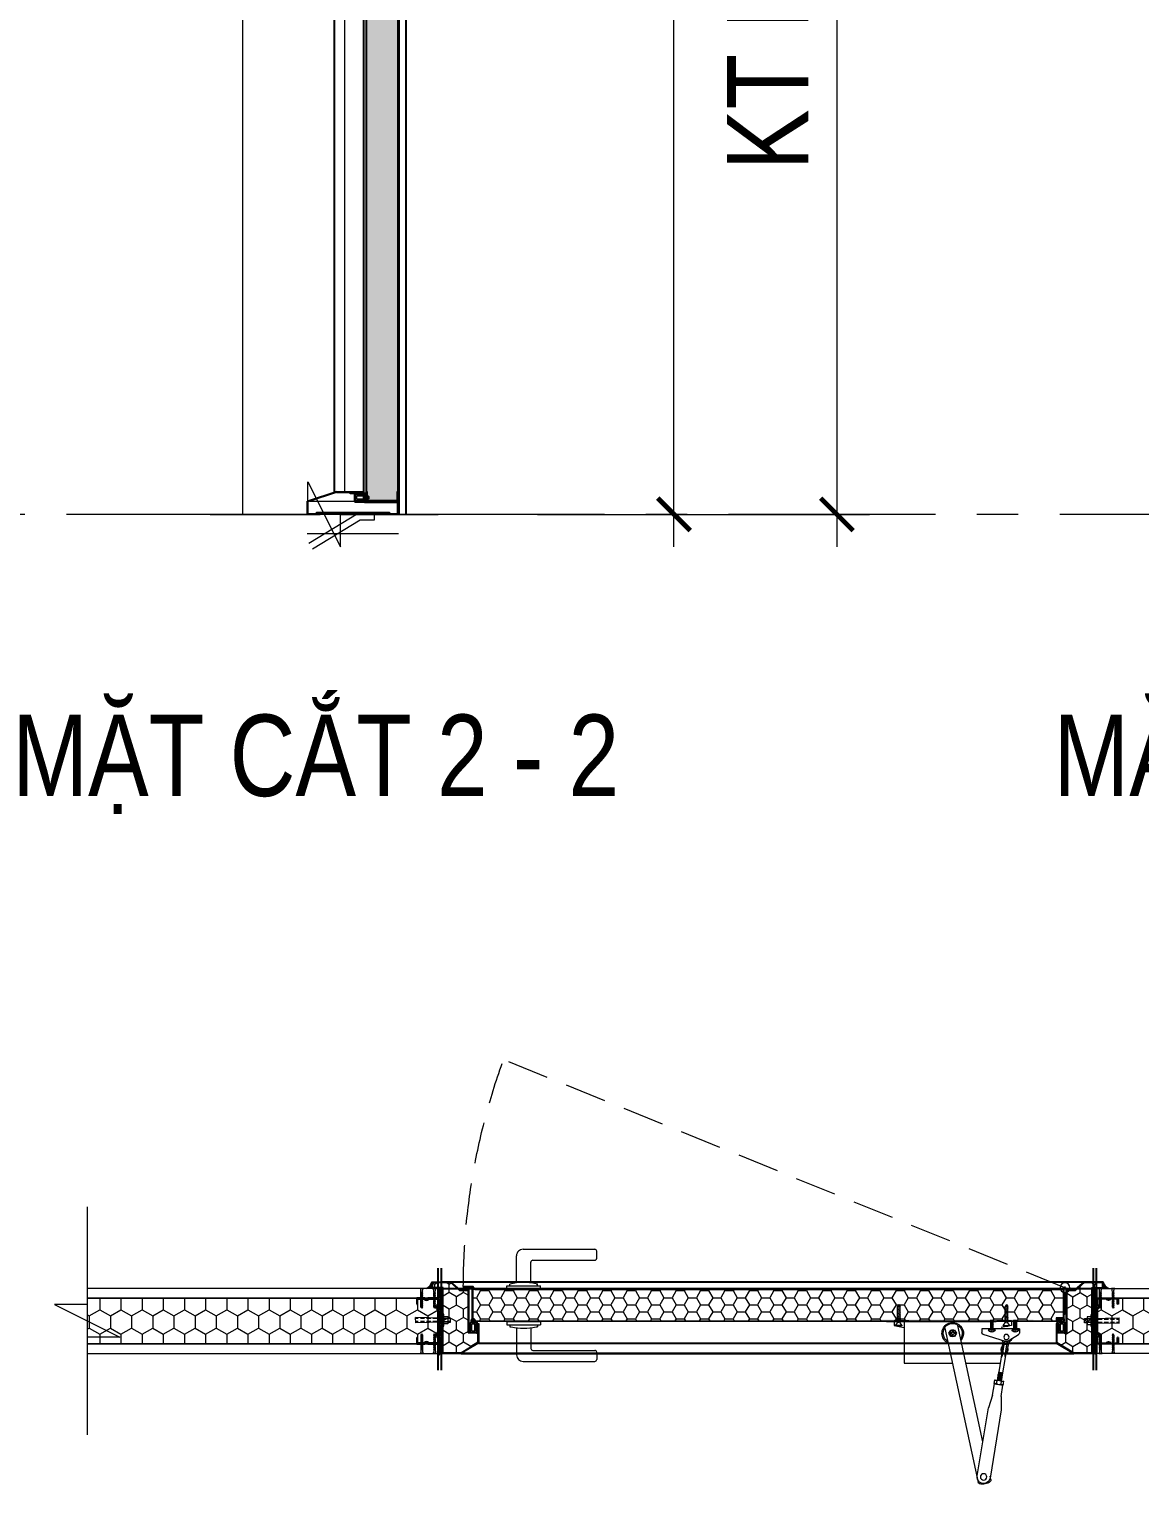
# Model space of a CAD drawing. Header units: millimetres. Extents: x -547695 to 905972, y -1055718 to 167349.
# Drawn here: x -533710 to -532006, y -1038387 to -1036153 of the extents above; entities that cross this region are included whole.
import ezdxf

# ---------------------------------------------------------------- set-up
doc = ezdxf.new("R2010")
doc.units = ezdxf.units.MM
doc.linetypes.add('CENTER', pattern=[50.8, 31.75, -6.35, 6.35, -6.35])
doc.linetypes.add('HIDDEN', pattern=[9.525, 6.35, -3.175])
doc.layers.get('DEFPOINTS').update_dxf_attribs({"color": 1, "lineweight": 25})
for name, color, linetype, lineweight in [('A-DIMS', 8, 'Continuous', 9), ('A-DOOR', 142, 'Continuous', 9), ('A-FINE', 255, 'Continuous', 25), ('A-FNSH', 253, 'Continuous', 9), ('A-GRID', 250, 'CENTER', 15), ('A-HIDD', 45, 'HIDDEN', 9), ('A-LITE', 9, 'Continuous', 9), ('A-PATT', 252, 'Continuous', 9), ('A-WALL', 12, 'Continuous', 13), ('A-WALL-INT', 31, 'Continuous', 9)]:
    doc.layers.add(name, color=color, linetype=linetype, lineweight=lineweight)
doc.layers.add('View-CellPin-Chi Tiet Cua$0$VNCC-Ar-Steel', color=3, linetype='Continuous')
doc.styles.add('VTK_Arial', font='arial.ttf', dxfattribs={"width": 0.8})
doc.dimstyles.new('A-2.5-DIM50', dxfattribs={"dimscale": 50, "dimtxt": 2.5, "dimasz": 1, "dimexe": 1, "dimexo": 0, "dimgap": 0.5, "dimtad": 1, "dimdec": 0, "dimzin": 12, "dimdsep": 46, "dimtxsty": 'VTK_Arial', "dimblk": 'ARCHTICK', "dimcen": 0, "dimdle": 1, "dimclrd": 256, "dimclre": 256, "dimclrt": 7, "dimadec": 1, "dimazin": 3, "dimtfac": 1, "dimtdec": 0, "dimtmove": 0, "dimatfit": 2, "dimfxl": 20, "dimtolj": 1, "dimtzin": 0, "dimlwd": -1, "dimlwe": -1, "dimarcsym": 0})
pattern_1 = [(0, (-371205.2795, -12523.16103), (0.47625, 0.2749630645), [0.3175, -0.635]), (120, (-371205.2795, -12523.16103), (-0.47624999896, 0.2749630663), [0.3175, -0.635]), (60, (-371205.2795, -12523.16103), (1.04e-09, 0.5499261308), [-0.635, 0.3175])]
pattern_2 = [(0, (-371105.2795, -12523.16103), (0.47625, 0.2749630645), [0.3175, -0.635]), (120, (-371105.2795, -12523.16103), (-0.47624999896, 0.2749630663), [0.3175, -0.635]), (60, (-371105.2795, -12523.16103), (1.04e-09, 0.5499261308), [-0.635, 0.3175])]

# ---------------------------------------------------------------- blocks, each defined once
blk = doc.blocks.new('DemHiSungLeft')
at = {"layer": 'A-PATT', "ltscale": 0.1}
for p, q in [((1.2, 4.5), (3.6, 7)), ((3.6, 7), (5.7, 7)), ((5.7, 7), (4.6, 4.5)), ((6, 4.5), (8.4, 7)), ((8.4, 7), (10.5, 7)), ((10.5, 7), (9.4, 4.5)), ((10.4, 4.5), (12.8, 7)), ((12.8, 7), (14.9, 7)), ((14.9, 7), (13.7, 4.5)), ((1.2, -4.5), (3.6, -7)), ((3.6, -7), (5.7, -7)), ((5.7, -7), (4.6, -4.5)), ((6, -4.5), (8.4, -7)), ((8.4, -7), (10.5, -7)), ((10.5, -7), (9.4, -4.5)), ((10.4, -4.5), (12.8, -7)), ((12.8, -7), (14.9, -7)), ((14.9, -7), (13.7, -4.5))]:
    blk.add_line(p, q, dxfattribs=at)
blk.add_lwpolyline([(14, 4.5), (14, -4.5), (0, -4.5), (0, 4.5), (14, 4.5)], dxfattribs=at)
blk.add_lwpolyline([(12, 2.5), (12, -2.5), (2, -2.5), (2, 2.5)], close=True, dxfattribs=at)
at = {"layer": 'A-PATT', "ltscale": 0.1, "extrusion": (0, 0, -1)}
blk.add_ellipse((16.7, 0), major_axis=(-3.33, 0), ratio=0.903576, start_param=0.646912, end_param=5.636273, dxfattribs=at)
at = {"layer": 'A-PATT', "ltscale": 0.1}
for points, knots in [([(16.7, 3.7), (17, 3.7), (17.3, 3.6), (18.3, 3.4), (18.8, 3.2), (19.7, 2.4), (20.1, 2), (20.6, 1), (20.7, 0.4), (20.6, -0.7), (20.5, -1.3), (19.9, -2.3), (19.4, -2.7), (18.5, -3.3), (17.9, -3.6), (16.7, -3.7), (16.1, -3.7), (15, -3.4), (14.4, -3.1), (14, -2.8)], [-1.570796, -1.570796, -1.570796, -1.570796, -1.309569, -1.309569, -0.856833, -0.856833, -0.404096, -0.404096, 0.04864, 0.04864, 0.501377, 0.501377, 0.954113, 0.954113, 1.40685, 1.40685, 1.859587, 1.859587, 2.304793, 2.304793, 2.304793, 2.304793]), ([(14, 2.8), (14.1, 2.9), (14.3, 3), (15, 3.4), (15.5, 3.6), (16.3, 3.7), (16.5, 3.7), (16.7, 3.7)], [3.9783448, 3.9783448, 3.9783448, 3.9783448, 4.1232694, 4.1232694, 4.5760059, 4.5760059, 4.712389, 4.712389, 4.712389, 4.712389])]:
    blk.add_open_spline(points, degree=3, knots=knots, dxfattribs=at)
blk = doc.blocks.new('DT MC')
at = {"layer": 'A-PATT'}
h = blk.add_hatch(dxfattribs=at)
h.set_pattern_fill('HONEY', color=256, scale=100, style=0)
h.set_pattern_definition([(0, (37666.94, -5592.625), (18.75, 10.8253175), [12.5, -25]), (120, (37666.94, -5592.625), (-18.75, 10.8253175), [12.5, -25]), (60, (37666.94, -5592.625), (4e-15, 21.650635), [-25, 12.5])])
h.paths.add_polyline_path([(-51, 22), (-97, 22), (-97, 35), (-98, 35), (-98, 2140), (-97, 2140), (-97, 2153), (-51, 2153), (-51, 2140), (-50, 2140), (-50, 35), (-51, 35)])
for p, q in [((-4, 35), (-43.4, 35)), ((-4, 33.4), (-43.4, 33.4)), ((-33, 31.8), (-43.4, 31.8)), ((-33, 20), (-33, 33.4)), ((-31.4, 31.8), (-25, 31.8)), ((-31.4, 20), (-31.4, 31.8)), ((-25, 31.8), (-25, 33.4)), ((-4, 35), (41, 20.2)), ((-4, 33.4), (39.4, 19.1)), ((-33, 20), (-99, 20)), ((-99, 0), (-99, 20)), ((-79, 0), (-99, 0)), ((-47, 18.4), (-97.4, 18.4)), ((-97.4, 1.6), (-97.4, 18.4)), ((-79, 1.6), (-97.4, 1.6)), ((-79, 1.6), (-79, 0)), ((-47, 18.4), (-33, 18.4)), ((-31.4, 20), (36.7, 20)), ((39.4, 1.6), (21, 1.6)), ((21, 1.6), (21, 0)), ((41, 0), (21, 0)), ((39.4, 1.6), (39.4, 19.1)), ((41, 0), (41, 20.2)), ((-99, -30), (41, -30))]:
    blk.add_line(p, q)
for points in [[(-99, 2155), (-99, 20), (-87, 20), (-87, 21), (-98, 21), (-98, 2154), (-87, 2154), (-87, 2155)], [(-51, 22), (-97, 22), (-97, 35), (-98, 35), (-98, 2140), (-97, 2140), (-97, 2153), (-51, 2153), (-51, 2140), (-50, 2140), (-50, 35), (-51, 35)], [(-49, 2155), (-49, 20), (-61, 20), (-61, 21), (-50, 21), (-50, 2154), (-61, 2154), (-61, 2155)], [(-98, 21), (-50, 21), (-50, 35), (-51, 35), (-51, 22), (-97, 22), (-97, 35), (-98, 35)], [(27, 3.2), (-85, 3.2), (-85, 1.6), (-79, 1.6), (21, 1.6), (27, 1.6)]]:
    blk.add_lwpolyline(points, close=True)
blk.add_lwpolyline([(33.1, -52.7), (-40.1, -8.4), (-62, -8.4), (-62, 1.6), (-37, 1.6), (38.8, -44.5)])
at = {"color": 144}
for centre, start, end in [((-43.4, 33.4), 90, 270), ((-33, 20), 270, 0)]:
    blk.add_arc(centre, 1.6, start, end, dxfattribs=at)
at = {"layer": 'A-FINE'}
for points in [[(-110, 2186), (-110, 0)], [(0, 2170), (0, 33.7)], [(-45, 2142.8), (-45, 20)]]:
    blk.add_lwpolyline(points, dxfattribs=at)
at = {"layer": 'A-LITE'}
blk.add_lwpolyline([(-16, 2142.8), (-16, 35)], dxfattribs=at)
at = {"layer": 'A-PATT', "xscale": -1}
blk.add_blockref('DemHiSungLeft', (-33, 25.9), dxfattribs=at)
blk = doc.blocks.new('*U261')
at = {"layer": 'A-LITE', "ltscale": 5}
blk.add_lwpolyline([(-240, 2205), (0, 2205), (0, 0), (-240, 0)], close=True, dxfattribs=at)
at = {"layer": 'A-PATT', "ltscale": 5}
blk.add_lwpolyline([(-290, 0), (-140, 0), (-140, 50), (-90, -50), (-90, 0), (60, 0)], dxfattribs=at)
blk = doc.blocks.new('_ARCHTICK')
at = {"color": 0, "linetype": 'ByBlock', "const_width": 0.15}
blk.add_lwpolyline([(-0.5, -0.5), (0.5, 0.5)], dxfattribs=at)
blk = doc.blocks.new('*D617')
at = {"layer": 'A-DIMS', "transparency": 16777216}
for p, q in [((-532720.5, -1036947.5), (-532720.5, -1034647.5)), ((-532929.7, -1034697.5), (-532670.5, -1034697.5)), ((-532929.7, -1036897.5), (-532670.5, -1036897.5))]:
    blk.add_line(p, q, dxfattribs=at)
at = {"layer": 'DEFPOINTS', "color": 0, "transparency": 16777216}
for p in [(-532929.7, -1034697.5), (-532720.5, -1034697.5), (-532929.7, -1036897.5)]:
    blk.add_point(p, dxfattribs=at)
at = {"layer": 'A-DIMS', "transparency": 16777216, "xscale": 50, "yscale": 50, "zscale": 50}
for p, rotation in [((-532720.5, -1034697.5), 90), ((-532720.5, -1036897.5), 270)]:
    blk.add_blockref('_ARCHTICK', p, dxfattribs=dict(at, rotation=rotation))
at = {"layer": 'A-DIMS', "color": 7, "transparency": 16777216, "insert": (-532809.3, -1035797.5), "char_height": 125, "attachment_point": 5, "rotation": 90, "style": 'VTK_Arial'}
blk.add_mtext('\\A1;2200', dxfattribs=at)
blk = doc.blocks.new('*D619')
at = {"layer": 'A-DIMS', "ltscale": 5, "transparency": 16777216}
for p, q in [((-532470.5, -1034642.5), (-532470.5, -1036947.5)), ((-532929.7, -1034692.5), (-532420.5, -1034692.5)), ((-532929.7, -1036897.5), (-532420.5, -1036897.5))]:
    blk.add_line(p, q, dxfattribs=at)
at = {"layer": 'DEFPOINTS', "color": 0, "transparency": 16777216}
for p in [(-532929.7, -1034692.5), (-532929.7, -1036897.5), (-532470.5, -1036897.5)]:
    blk.add_point(p, dxfattribs=at)
at = {"layer": 'A-DIMS', "transparency": 16777216, "xscale": 50, "yscale": 50, "zscale": 50}
for p, rotation in [((-532470.5, -1034692.5), 90), ((-532470.5, -1036897.5), 270)]:
    blk.add_blockref('_ARCHTICK', p, dxfattribs=dict(at, rotation=rotation))
at = {"layer": 'A-DIMS', "color": 7, "transparency": 16777216, "insert": (-532575.9, -1035795), "char_height": 125, "attachment_point": 5, "rotation": 90, "style": 'VTK_Arial'}
blk.add_mtext('\\A1;KT LỖ MỞ = 2205', dxfattribs=at)
blk = doc.blocks.new('*U180')
blk.add_lwpolyline([(-2.8, 7), (-2.8, 40.8), (-0.2, 40.8), (-0.2, 7.5)])
blk.add_lwpolyline([(2.8, 40.8), (0.2, 40.8), (0.2, 7.8), (2.8, 7.8)], close=True)
blk.add_circle((0, 0), 7.5)
at = {"layer": 'A-WALL'}
for p, q in [((-2, 0), (2, 0)), ((0, -2), (0, 2))]:
    blk.add_line(p, q, dxfattribs=at)
blk = doc.blocks.new('DemHiSung')
at = {"ltscale": 0.1}
for p, q in [((-4.5, -1.2), (-7, -3.6)), ((-7, -3.6), (-7, -5.7)), ((-7, -5.7), (-4.5, -4.6)), ((-4.5, -6), (-7, -8.4)), ((-7, -8.4), (-7, -10.5)), ((-7, -10.5), (-4.5, -9.4)), ((-4.5, -10.4), (-7, -12.8)), ((-7, -12.8), (-7, -14.9)), ((-7, -14.9), (-4.5, -13.7)), ((4.5, -1.2), (7, -3.6)), ((7, -5.7), (4.5, -4.6)), ((4.5, -6), (7, -8.4)), ((7, -10.5), (4.5, -9.4)), ((4.5, -10.4), (7, -12.8)), ((7, -14.9), (4.5, -13.7)), ((7, -3.6), (7, -5.7)), ((7, -8.4), (7, -10.5)), ((7, -12.8), (7, -14.9))]:
    blk.add_line(p, q, dxfattribs=at)
blk.add_lwpolyline([(4.5, -14), (-4.5, -14), (-4.5, 0), (4.5, 0), (4.5, -14)], dxfattribs=at)
blk.add_lwpolyline([(2.5, -12), (-2.5, -12), (-2.5, -2), (2.5, -2)], close=True, dxfattribs=at)
at = {"ltscale": 0.1, "extrusion": (0, 0, -1)}
blk.add_ellipse((0, -16.7), major_axis=(0, 3.33), ratio=0.903576, start_param=0.646912, end_param=5.636273, dxfattribs=at)
at = {"ltscale": 0.1}
for points, knots in [([(3.7, -16.7), (3.7, -17), (3.6, -17.3), (3.4, -18.3), (3.2, -18.8), (2.4, -19.7), (2, -20.1), (1, -20.6), (0.4, -20.7), (-0.7, -20.6), (-1.3, -20.5), (-2.3, -19.9), (-2.7, -19.4), (-3.3, -18.5), (-3.6, -17.9), (-3.7, -16.7), (-3.7, -16.1), (-3.4, -15), (-3.1, -14.4), (-2.8, -14)], [-1.570796, -1.570796, -1.570796, -1.570796, -1.309569, -1.309569, -0.856833, -0.856833, -0.404096, -0.404096, 0.04864, 0.04864, 0.501377, 0.501377, 0.954113, 0.954113, 1.40685, 1.40685, 1.859587, 1.859587, 2.304793, 2.304793, 2.304793, 2.304793]), ([(2.8, -14), (2.9, -14.1), (3, -14.3), (3.4, -15), (3.6, -15.5), (3.7, -16.3), (3.7, -16.5), (3.7, -16.7)], [3.9783448, 3.9783448, 3.9783448, 3.9783448, 4.1232694, 4.1232694, 4.5760059, 4.5760059, 4.712389, 4.712389, 4.712389, 4.712389])]:
    blk.add_open_spline(points, degree=3, knots=knots, dxfattribs=at)
blk = doc.blocks.new('VitNoTrai')
at = {"layer": 'A-PATT'}
for p, q in [((-42.1, 4.1), (-42.2, -4.1)), ((0, -3.3), (0, 3.3))]:
    blk.add_line(p, q, dxfattribs=at)
at = {"layer": 'A-PATT', "ltscale": 3}
for p, q in [((0, 3.3), (-42.2, 4.1)), ((0, -3.3), (-42.2, -4.1))]:
    blk.add_line(p, q, dxfattribs=at)
at = {"layer": 'A-PATT', "linetype": 'HIDDEN'}
for p, q in [((0, 2.3), (-42.2, 2.3)), ((11.1, 2.3), (7.3, 2.3)), ((0, -2.3), (-42.2, -2.3)), ((11.1, -2.3), (7.3, -2.3))]:
    blk.add_line(p, q, dxfattribs=at)
at = {"layer": 'A-PATT'}
for points in [[(1.1, 9.1), (1.1, -9.1), (0, -9.1), (0, 9.1)], [(7.3, 3.3), (11.1, 3.3), (11.1, -3.3), (7.3, -3.3)]]:
    blk.add_lwpolyline(points, close=True, dxfattribs=at)
for points in [[(1.1, 5.8), (1.1, 2.5), (6.6, 2.5, 0.414214), (7.3, 3.2), (7.3, 5.2, 0.414214), (6.6, 5.8)], [(1.1, 2.5), (1.1, -2.5), (6.6, -2.5, 0.414214), (7.3, -1.8), (7.3, 1.8, 0.414214), (6.6, 2.5)], [(1.1, -2.5), (1.1, -5.8), (6.6, -5.8, 0.414214), (7.3, -5.2), (7.3, -3.2, 0.414214), (6.6, -2.5)]]:
    blk.add_lwpolyline(points, format="xyb", close=True, dxfattribs=at)
blk = doc.blocks.new('*U201')
for p, q in [((-112, 72.2), (-112, 83)), ((1, 86), (-109, 86)), ((-14, 69.2), (-109, 69.2)), ((11, 34.3), (11, 76)), ((11, 34.3), (11, 69)), ((-11, 34.3), (-11, 66.2)), ((-11, 34.3), (-11, 64.3)), ((-26, 25), (-26, 30)), ((26, 30), (-26, 30)), ((26, 25), (-26, 25)), ((-21, 30), (-21, 33)), ((-19, 33), (-21, 33)), ((21, 33), (19, 33)), ((21, 30), (21, 33)), ((26, 25), (26, 30)), ((-26, -25), (-26, -30)), ((26, -25), (-26, -25)), ((26, -30), (-26, -30)), ((22.5, -25), (-22.5, -25)), ((-21, -30), (-21, -33)), ((-19, -33), (-21, -33)), ((-11, -34.3), (-11, -66.2)), ((11, -34.3), (11, -76)), ((21, -30), (21, -32.6)), ((26, -25), (26, -30)), ((-112, -72.2), (-112, -83)), ((-14, -69.2), (-109, -69.2)), ((1, -86), (-109, -86))]:
    blk.add_line(p, q)
for centre, radius, start, end in [((-109, 83), 3, 90, 180), ((-109, 72.2), 3, 180, 270), ((-14, 66.2), 3, 0, 90), ((1, 76), 10, 0, 90), ((0, -56.3), 91.3, 77.9821, 102.0179), ((0, 56.3), 91.3, 257.9821, 283.305), ((-14, -66.2), 3, 270, 0), ((-109, -72.2), 3, 90, 180), ((-109, -83), 3, 180, 270), ((1, -76), 10, 270, 0)]:
    blk.add_arc(centre, radius, start, end)
blk = doc.blocks.new('*U181')
h = blk.add_hatch()
h.set_pattern_fill('ANSI31', color=256, scale=0.03)
h.set_pattern_definition([(45, (-1066.5108295, 7232.4688566), (-0.0026516504294, 0.0026516504294), [])])
h.paths.add_polyline_path([(126.5, -24), (126.5, -23), (-123.5, -23), (-123.5, -24)])
at = {"ltscale": 0.2}
for p, q in [((-82.5, 0), (-84.5, -3)), ((-82.5, 0), (-80.5, -3)), ((82.5, 0), (80.5, -3)), ((82.5, 0), (84.5, -3)), ((-80, -2.9), (-85, -4.1)), ((-84.5, -4.2), (-85, -4.1)), ((-80, -4.9), (-85, -6.1)), ((-84.5, -6.2), (-85, -6.1)), ((-80, -6.9), (-85, -8.1)), ((-84.5, -8.2), (-85, -8.1)), ((-80, -8.9), (-85, -10.1)), ((-84.5, -10.2), (-85, -10.1)), ((-80, -10.9), (-85, -12.1)), ((-84.5, -12.2), (-85, -12.1)), ((-80, -12.9), (-85, -14.1)), ((-84.5, -14.2), (-85, -14.1)), ((-80, -14.9), (-85, -16.1)), ((-84.5, -16.2), (-85, -16.1)), ((-80, -16.9), (-85, -18.1)), ((-84.5, -18.2), (-85, -18.1)), ((-80, -18.9), (-85, -20.1)), ((-84.5, -20.2), (-85, -20.1)), ((-80, -20.9), (-85, -22.1)), ((-84.5, -22.2), (-85, -22.1)), ((-81, -1.3), (-84.5, -2.2)), ((-84, -2.3), (-84.5, -2.2)), ((-84.5, -28), (-84.5, -3)), ((-81, -1.3), (-81.7, -1.2)), ((-80, -2.9), (-80.6, -2.8)), ((-80.5, -28), (-80.5, -3)), ((-80, -4.9), (-80.5, -4.8)), ((-80, -6.9), (-80.5, -6.8)), ((-80, -8.9), (-80.5, -8.8)), ((-80, -10.9), (-80.5, -10.8)), ((-80, -12.9), (-80.5, -12.8)), ((-80, -14.9), (-80.5, -14.8)), ((-80, -16.9), (-80.5, -16.8)), ((-80, -18.9), (-80.5, -18.8)), ((-80, -20.9), (-80.5, -20.8)), ((80, -2.9), (80.6, -2.8)), ((80, -2.9), (85, -4.1)), ((80, -4.9), (80.5, -4.8)), ((80, -4.9), (85, -6.1)), ((80, -6.9), (80.5, -6.8)), ((80, -6.9), (85, -8.1)), ((80, -8.9), (80.5, -8.8)), ((80, -8.9), (85, -10.1)), ((80, -10.9), (80.5, -10.8)), ((80, -10.9), (85, -12.1)), ((80, -12.9), (80.5, -12.8)), ((80, -12.9), (85, -14.1)), ((80, -14.9), (80.5, -14.8)), ((80, -14.9), (85, -16.1)), ((80, -16.9), (80.5, -16.8)), ((80, -16.9), (85, -18.1)), ((80, -18.9), (80.5, -18.8)), ((80, -18.9), (85, -20.1)), ((80, -20.9), (80.5, -20.8)), ((80, -20.9), (85, -22.1)), ((80.5, -28), (80.5, -3)), ((81, -1.3), (81.7, -1.2)), ((81, -1.3), (84.5, -2.2)), ((84, -2.3), (84.5, -2.2)), ((84.5, -28), (84.5, -3)), ((84.5, -4.2), (85, -4.1)), ((84.5, -6.2), (85, -6.1)), ((84.5, -8.2), (85, -8.1)), ((84.5, -10.2), (85, -10.1)), ((84.5, -12.2), (85, -12.1)), ((84.5, -14.2), (85, -14.1)), ((84.5, -16.2), (85, -16.1)), ((84.5, -18.2), (85, -18.1)), ((84.5, -20.2), (85, -20.1)), ((84.5, -22.2), (85, -22.1)), ((-101.5, -39), (-90.5, -39)), ((-98.5, -37.4), (-94.4, -37)), ((-98, -37.4), (-98.5, -37.4)), ((-98.5, -38.2), (-93.5, -37.8)), ((-98, -38.2), (-98.5, -38.2)), ((-98.5, -39), (-93.5, -38.6)), ((-98.5, -39), (-93.5, -39)), ((-98, -36), (-94, -36)), ((-98, -37), (-98, -39)), ((-95.5, -40.5), (-96.5, -40.5)), ((-96.5, -42), (-96.5, -40.5)), ((-95.5, -42), (-95.5, -40.5)), ((-94, -37), (-94, -39)), ((-93.5, -37.8), (-94, -37.7)), ((-93.5, -38.6), (-94, -38.6)), ((-87.5, -32), (-84.5, -28)), ((-77.5, -32), (-87.5, -32)), ((-80, -22.9), (-85, -24.1)), ((-84.5, -24.2), (-85, -24.1)), ((-80, -24.9), (-85, -26.1)), ((-84.5, -26.2), (-85, -26.1)), ((-80, -26.9), (-84.5, -28)), ((-80, -22.9), (-80.5, -22.8)), ((-80, -24.9), (-80.5, -24.8)), ((-80, -26.9), (-80.5, -26.8)), ((-77.5, -32), (-80.5, -28)), ((-65.5, -39), (-54.5, -39)), ((-62.5, -37.4), (-58.4, -37)), ((-62, -37.4), (-62.5, -37.4)), ((-62.5, -38.2), (-57.5, -37.8)), ((-62, -38.2), (-62.5, -38.2)), ((-62.5, -39), (-57.5, -38.6)), ((-62.5, -39), (-57.5, -39)), ((-62, -36), (-58, -36)), ((-62, -37), (-62, -39)), ((-60.5, -42), (-60.5, -40.5)), ((-59.5, -40.5), (-60.5, -40.5)), ((-59.5, -42), (-59.5, -40.5)), ((-58, -37), (-58, -39)), ((-57.5, -37.8), (-58, -37.7)), ((-57.5, -38.6), (-58, -38.6)), ((77.5, -32), (80.5, -28)), ((77.5, -32), (87.5, -32)), ((80, -22.9), (80.5, -22.8)), ((80, -22.9), (85, -24.1)), ((80, -24.9), (80.5, -24.8)), ((80, -24.9), (85, -26.1)), ((80, -26.9), (80.5, -26.8)), ((80, -26.9), (84.5, -28)), ((84.5, -24.2), (85, -24.1)), ((84.5, -26.2), (85, -26.1)), ((87.5, -32), (84.5, -28))]:
    blk.add_line(p, q, dxfattribs=at)
for p, q in [((-102.5, -37), (-44.5, -37)), ((-102.5, -37), (-102.5, -43.3)), ((-98.5, -24.9), (-93.5, -24.5)), ((-98, -24.9), (-98.5, -24.9)), ((-98.5, -25.7), (-93.5, -25.3)), ((-98, -25.8), (-98.5, -25.7)), ((-98.5, -26.6), (-93.5, -26.2)), ((-98, -26.6), (-98.5, -26.6)), ((-98.5, -27.4), (-93.5, -27)), ((-98, -27.4), (-98.5, -27.4)), ((-98.5, -28.2), (-93.5, -27.8)), ((-98, -28.3), (-98.5, -28.2)), ((-98.5, -29.1), (-93.5, -28.6)), ((-98, -29.1), (-98.5, -29.1)), ((-98.5, -29.9), (-93.5, -29.5)), ((-98, -29.9), (-98.5, -29.9)), ((-98.5, -30.7), (-93.5, -30.3)), ((-98, -30.8), (-98.5, -30.7)), ((-98.5, -31.5), (-93.5, -31.1)), ((-98, -31.6), (-98.5, -31.5)), ((-98.5, -32.4), (-93.5, -32)), ((-98, -32.4), (-98.5, -32.4)), ((-98.5, -33.2), (-93.5, -32.8)), ((-98, -33.2), (-98.5, -33.2)), ((-98.5, -34), (-93.5, -33.6)), ((-98, -34.1), (-98.5, -34)), ((-98.5, -34.9), (-93.5, -34.5)), ((-98, -34.9), (-98.5, -34.9)), ((-98.5, -35.7), (-93.5, -35.3)), ((-98, -35.7), (-98.5, -35.7)), ((-98.5, -36.5), (-93.5, -36.1)), ((-98, -36.6), (-98.5, -36.5)), ((-94, -24), (-98, -24)), ((-98, -24), (-98, -37)), ((-94.4, -37), (-93.5, -36.9)), ((-94, -37), (-94, -24)), ((-93.5, -24.5), (-94, -24.5)), ((-93.5, -25.3), (-94, -25.3)), ((-93.5, -26.2), (-94, -26.1)), ((-93.5, -27), (-94, -26.9)), ((-93.5, -27.8), (-94, -27.8)), ((-93.5, -28.6), (-94, -28.6)), ((-93.5, -29.5), (-94, -29.4)), ((-93.5, -30.3), (-94, -30.3)), ((-93.5, -31.1), (-94, -31.1)), ((-93.5, -32), (-94, -31.9)), ((-93.5, -32.8), (-94, -32.8)), ((-93.5, -33.6), (-94, -33.6)), ((-93.5, -34.5), (-94, -34.4)), ((-93.5, -35.3), (-94, -35.2)), ((-93.5, -36.1), (-94, -36.1)), ((-93.5, -36.9), (-94, -36.9)), ((-90, -25), (-67.5, -25)), ((-90, -25), (-90, -32)), ((-90, -32), (-74.5, -35)), ((-66.5, -26), (-67.5, -25)), ((-63, -26), (-66.5, -26)), ((-62.5, -24.9), (-57.5, -24.5)), ((-62, -24.9), (-62.5, -24.9)), ((-62.5, -25.7), (-57.5, -25.3)), ((-62, -25.8), (-62.5, -25.7)), ((-62.5, -26.6), (-57.5, -26.2)), ((-62, -26.6), (-62.5, -26.6)), ((-62.5, -27.4), (-57.5, -27)), ((-62, -27.4), (-62.5, -27.4)), ((-62.5, -28.2), (-57.5, -27.8)), ((-62, -28.3), (-62.5, -28.2)), ((-62.5, -29.1), (-57.5, -28.6)), ((-62, -29.1), (-62.5, -29.1)), ((-62.5, -29.9), (-57.5, -29.5)), ((-62, -29.9), (-62.5, -29.9)), ((-62.5, -30.7), (-57.5, -30.3)), ((-62, -30.8), (-62.5, -30.7)), ((-62.5, -31.5), (-57.5, -31.1)), ((-62, -31.6), (-62.5, -31.5)), ((-62.5, -32.4), (-57.5, -32)), ((-62, -32.4), (-62.5, -32.4)), ((-62.5, -33.2), (-57.5, -32.8)), ((-62, -33.2), (-62.5, -33.2)), ((-62.5, -34), (-57.5, -33.6)), ((-62, -34.1), (-62.5, -34)), ((-62.5, -34.9), (-57.5, -34.5)), ((-62, -34.9), (-62.5, -34.9)), ((-62.5, -35.7), (-57.5, -35.3)), ((-62, -35.7), (-62.5, -35.7)), ((-62.5, -36.5), (-57.5, -36.1)), ((-62, -36.6), (-62.5, -36.5)), ((-58, -24), (-62, -24)), ((-62, -37), (-62, -24)), ((12, -26), (-59, -26)), ((-58.4, -37), (-57.5, -36.9)), ((-58, -24), (-58, -37)), ((-57.5, -24.5), (-58, -24.5)), ((-57.5, -25.3), (-58, -25.3)), ((-57.5, -26.2), (-58, -26.1)), ((-57.5, -27), (-58, -26.9)), ((-57.5, -27.8), (-58, -27.8)), ((-57.5, -28.6), (-58, -28.6)), ((-57.5, -29.5), (-58, -29.4)), ((-57.5, -30.3), (-58, -30.3)), ((-57.5, -31.1), (-58, -31.1)), ((-57.5, -32), (-58, -31.9)), ((-57.5, -32.8), (-58, -32.8)), ((-57.5, -33.6), (-58, -33.6)), ((-57.5, -34.5), (-58, -34.4)), ((-57.5, -35.3), (-58, -35.2)), ((-57.5, -36.1), (-58, -36.1)), ((-57.5, -36.9), (-58, -36.9)), ((-46.1, -210.6), (-7.7, -32.1)), ((-44.5, -37), (-44.5, -42.8)), ((11.9, -36.3), (-39, -272.7)), ((-3.5, -44.7), (-3.5, -43.2)), ((-3.5, -43.2), (-1.8, -43.2)), ((-0.8, -40.5), (-0.8, -42.2)), ((-0.8, -40.5), (0.7, -40.5)), ((0.7, -40.5), (0.7, -42.2)), ((1.7, -43.2), (3.5, -43.2)), ((3.5, -44.7), (3.5, -43.2)), ((101.5, -26), (12, -26)), ((67.5, -25), (66.5, -26)), ((67.5, -25), (90, -25)), ((74.5, -25), (74.5, -90)), ((90, -32), (74.5, -35)), ((90, -25), (90, -32)), ((-83.7, -56.3), (-101.1, -45.9)), ((-85.5, -59.1), (-82.5, -74.6)), ((-83.7, -57.8), (-80.5, -74.2)), ((-82.5, -61.9), (-78.6, -61.2)), ((-82.5, -61.9), (-79.8, -78.7)), ((-81.2, -56.6), (-46.6, -45.7)), ((-78.8, -57), (-76.6, -73.6)), ((-78.6, -61.2), (-75.9, -78)), ((-76.7, -57.7), (-74.6, -73.3)), ((-3.5, -44.7), (-1.8, -44.7)), ((-0.8, -47.5), (-0.8, -45.7)), ((-0.8, -47.5), (0.7, -47.5)), ((0.7, -47.5), (0.7, -45.7)), ((1.7, -44.7), (3.5, -44.7)), ((-82.5, -74.5), (-80.5, -74.2)), ((-81.9, -71.9), (-74.6, -116.9)), ((-79.8, -78.7), (-80.3, -81.8)), ((-76.6, -73.6), (-74.6, -73.2)), ((-76, -70.9), (-68.7, -115.9)), ((-75.9, -78), (-74.4, -80.8)), ((-77, -105.2), (-70.2, -103.5)), ((-77, -105.2), (-76.5, -105.1)), ((-76.8, -106.2), (-70, -104.5)), ((-76.8, -106.2), (-76.3, -106.1)), ((-76.7, -107.1), (-69.9, -105.5)), ((-76.7, -107.1), (-76.2, -107.1)), ((-76.5, -108.1), (-69.7, -106.4)), ((-76.5, -108.1), (-76, -108.1)), ((-76.3, -109.1), (-69.6, -107.4)), ((-76.3, -109.1), (-75.9, -109.1)), ((-76.2, -110.1), (-69.4, -108.4)), ((-76.2, -110.1), (-75.7, -110.1)), ((-76, -111.1), (-69.2, -109.4)), ((-76, -111.1), (-75.5, -111)), ((-75.9, -112.1), (-69.1, -110.4)), ((-75.7, -113.1), (-68.9, -111.4)), ((-50.5, -90), (-72.9, -90)), ((-70.7, -103.5), (-70.2, -103.5)), ((-70.5, -104.5), (-70, -104.5)), ((-70.4, -105.5), (-69.9, -105.5)), ((-70.2, -106.5), (-69.7, -106.4)), ((-70, -107.5), (-69.6, -107.4)), ((-69.9, -108.5), (-69.4, -108.4)), ((-69.7, -109.5), (-69.2, -109.4)), ((-69.6, -110.4), (-69.1, -110.4)), ((-69.4, -111.4), (-68.9, -111.4)), ((-20.1, -90), (-50.5, -90)), ((74.5, -90), (0.3, -90)), ((-64.8, -115.3), (-78.5, -117.5)), ((-77.5, -123.4), (-78.5, -117.5)), ((-63.8, -121.2), (-77.5, -123.4)), ((-64.2, -121.3), (-77.1, -123.4)), ((-74.2, -141.1), (-77.1, -123.4)), ((-75.9, -112.1), (-75.4, -112)), ((-75.7, -113.1), (-75.2, -113)), ((-75.5, -114.1), (-68.7, -112.4)), ((-75.5, -114.1), (-75.1, -114)), ((-75.4, -115), (-68.6, -113.3)), ((-75.4, -115), (-74.9, -115)), ((-75.2, -116), (-68.4, -114.3)), ((-75.2, -116), (-74.7, -116)), ((-74.3, -121.7), (-74.9, -118.1)), ((-74.3, -116.8), (-68.3, -115.3)), ((-69.2, -112.4), (-68.7, -112.4)), ((-69.1, -113.4), (-68.6, -113.3)), ((-68.9, -114.4), (-68.4, -114.3)), ((-68.8, -115.4), (-68.3, -115.3)), ((-67.4, -120.6), (-68, -117)), ((-63.8, -121.2), (-64.8, -115.3)), ((-61.3, -139), (-64.2, -121.3)), ((-63.8, -121.2), (-63.8, -121.2)), ((-74.2, -141.1), (-74.4, -161.4)), ((-61.3, -139), (-54.7, -158.2)), ((-74.4, -161.4), (-57.3, -266)), ((-37.6, -262.8), (-54.7, -158.2)), ((-58.6, -268.5), (-57.5, -263.4))]:
    blk.add_line(p, q)
blk.add_lwpolyline([(-2.9, -39), (-5.8, -44), (-2.9, -49), (2.9, -49), (5.8, -44), (2.9, -39)], close=True)
for centre in [(0, -44), (-47.5, -264.4)]:
    blk.add_circle(centre, 5)
blk.add_circle((-82.5, -49.7), 4, dxfattribs=at)
for centre, radius, start, end in [((-99.5, -43.3), 3, 180, 239.0654), ((-82.5, -24.4), 9.08, 246.5175, 271.5426), ((-47.5, -42.8), 3, 287.5256, 0), ((0, -44), 16.5, 125.0547, 220.5401), ((0, -44), 14.5, 130.859, 214.2425), ((0, -44), 16.5, 295.1505, 125.0547), ((0, -44), 14.5, 121.2203, 130.859), ((-4.7, -32.7), 3, 112.7286, 167.8453), ((0, -44), 15.2, 42.962, 112.7286), ((-1.8, -42.2), 1, 270, 0), ((1.7, -42.2), 1, 180, 270), ((0, -44), 14.5, 301.4481, 34.4703), ((9, -35.7), 3, 347.8453, 42.962), ((82.5, -24.4), 9.08, 268.4574, 293.4825), ((-84.2, -51.2), 6.53, 188.5186, 244.696), ((-82.6, -49.2), 7, 221.6509, 246.1514), ((-88.4, -59.7), 3, 10.8556, 60.9805), ((-86.6, -58.4), 3, 10.8556, 66.1514), ((-77.9, -68.6), 6.67, 159.2249, 222.4864), ((-82.1, -53.8), 3, 239.0654, 287.5256), ((-75.7, -56.6), 3.16, 164.9212, 187.0998), ((-73.7, -57.3), 3, 137.5485, 187.6734), ((-82.6, -49.2), 9, 317.5485, 321.521), ((-80.9, -69.1), 6.67, 336.0426, 39.3041), ((-1.8, -45.7), 1, 0, 90), ((1.7, -45.7), 1, 90, 180), ((-74.8, -120.7), 4, 122.3181, 149.2529), ((-75.1, -119.2), 4, 229.276, 256.2109), ((-76.7, -117.9), 0.6, 76.2109, 122.3181), ((-77.5, -121.2), 4, 49.276, 76.2109), ((-75.9, -122.5), 0.6, 256.2109, 302.3181), ((-77.7, -119.6), 4, 302.3181, 329.2529), ((-71.4, -120.2), 4, 118.706, 149.2529), ((-71.7, -118.7), 4, 229.276, 259.8229), ((-70.6, -120), 4, 49.276, 79.8229), ((-70.9, -118.5), 4, 298.706, 329.2529), ((-64.6, -119.1), 4, 122.3181, 149.2529), ((-64.8, -117.5), 4, 229.276, 256.2109), ((-66.4, -116.2), 0.6, 76.2109, 122.3181), ((-67.2, -119.5), 4, 49.276, 76.2109), ((-65.6, -120.8), 0.6, 256.2109, 302.3181), ((-67.5, -118), 4, 302.3181, 329.2529), ((-47.5, -264.4), 10, 189.2645, 9.2645), ((-55.6, -269.1), 3, 167.8453, 230.4787), ((-46, -257.4), 18.2, 230.4787, 285.2119), ((-42, -272.1), 3, 285.2119, 347.8453)]:
    blk.add_arc(centre, radius, start, end)
for centre, radius, start, end in [((-96, -35.6), 6.49, 212.1155, 265.584), ((-96, -35.6), 6.49, 274.416, 327.8845), ((-82.5, -24.4), 9.08, 236.6015, 246.5175), ((-82.5, -24.4), 9.08, 271.5426, 303.3985), ((-60, -35.6), 6.49, 212.1155, 265.584), ((-60, -35.6), 6.49, 274.416, 327.8845), ((82.5, -24.4), 9.08, 236.6015, 268.4574), ((82.5, -24.4), 9.08, 293.4825, 303.3985)]:
    blk.add_arc(centre, radius, start, end, dxfattribs=at)
blk = doc.blocks.new('Khung A')
at = {"layer": 'A-PATT'}
h = blk.add_hatch(dxfattribs=at)
h.set_pattern_fill('HONEY', color=256, scale=4, style=0)
h.paths.add_polyline_path([(-108.8, -17.4), (-8.8, -17.4), (-8.8, -1.2), (-1.2, -1.2), (-1.2, -28.6), (-13.2, -42.6), (-13.2, -55.8), (-78.2, -55.8), (-78.2, -71), (-93.3, -71), (-108.8, -44.9)])
for points in [[(-10, 0), (0, 0), (0, 0), (0, -29), (-12, -43), (-12, -57), (-77, -57), (-77, -69.7), (-64, -69.7), (-64, -72.2), (-94, -72.2), (-110, -45.2), (-110, -15), (-100, -15), (-100, -16.2), (-108.8, -16.2), (-108.8, -44.9), (-93.3, -71), (-65.2, -71), (-65.2, -70.9), (-78.2, -70.9), (-78.2, -55.8), (-13.2, -55.8), (-13.2, -42.6), (-1.2, -28.6), (-1.2, -1.2), (-1.2, -1.2), (-10, -1.2)], [(-108.8, -17.4), (-8.8, -17.4), (-8.8, -1.2), (-1.2, -1.2), (-1.2, -28.6), (-13.2, -42.6), (-13.2, -55.8), (-78.2, -55.8), (-78.2, -71), (-93.3, -71), (-108.8, -44.9)]]:
    blk.add_lwpolyline(points, close=True)
blk = doc.blocks.new('DT 1000X2200 - MB')
at = {"layer": 'A-PATT'}
h = blk.add_hatch(dxfattribs=at)
h.set_pattern_fill('HONEY', color=256, scale=0.1)
h.set_pattern_definition(pattern_2)
h.paths.add_polyline_path([(-1005, -25, -0.27104), (-1010, -21.4), (-1010, -28.7, 0.59886), (-1005, -28.4)])
h = blk.add_hatch(dxfattribs=at)
h.set_pattern_fill('HONEY', color=256, scale=0.1)
h.set_pattern_definition(pattern_1)
h.paths.add_polyline_path([(-5, -28.4, 0.59886), (0, -28.7), (0, -21.4, -0.27104), (-5, -25)])
h = blk.add_hatch(dxfattribs=at)
h.set_pattern_fill('ANSI31', color=256, scale=5, style=0)
h.set_pattern_definition([(45, (39970.22374, -4627.6252), (-0.441941738, 0.441941738), [])])
h.paths.add_polyline_path([(-1018.8, -126.2), (-1018.8, -125), (-1003.8, -125), (-1003.8, -26.2), (-1002.6, -26.2), (-1002.6, -126.2)])
h = blk.add_hatch(dxfattribs=at)
h.set_pattern_fill('ANSI38', color=256, scale=0.5, angle=90)
h.set_pattern_definition([(135, (-437720.3545, -13544.4269), (-1.122532015, -1.122532015), []), (225, (-437720.3545, -13544.4269), (-1.122532015, -3.3675960454), [3.96875, -2.38125])])
edge = h.paths.add_edge_path()
edge.add_line((-1003.8, -35), (-1005, -35))
edge.add_line((-1005, -35), (-1005, -28.4))
edge.add_arc((-1007.6, -27.2), 2.84, 211.3722, 335.035, ccw=False)
edge.add_line((-1010, -28.7), (-1010, -125))
edge.add_line((-1010, -125), (-1003.8, -125))
edge.add_line((-1003.8, -125), (-1003.8, -35))
h = blk.add_hatch(dxfattribs=at)
h.set_pattern_fill('ANSI31', color=256, scale=5, style=0)
h.set_pattern_definition([(45, (39770.22374, -4627.6252), (-0.441941738, 0.441941738), [])])
h.paths.add_polyline_path([(8.8, -126.2), (8.8, -125), (-6.2, -125), (-6.2, -26.2), (-7.4, -26.2), (-7.4, -126.2)])
h = blk.add_hatch(dxfattribs=at)
h.set_pattern_fill('ANSI38', color=256, scale=0.5, angle=90)
h.set_pattern_definition([(135, (-437820.3545, -13544.4269), (-1.122532015, -1.122532015), []), (225, (-437820.3545, -13544.4269), (-1.122532015, -3.3675960454), [3.96875, -2.38125])])
edge = h.paths.add_edge_path()
edge.add_arc((-2.4, -27.2), 2.84, 204.965, 328.6278, ccw=False)
edge.add_line((-5, -28.4), (-5, -35))
edge.add_line((-5, -35), (-6.2, -35))
edge.add_line((-6.2, -35), (-6.2, -125))
edge.add_line((-6.2, -125), (0, -125))
edge.add_line((0, -125), (0, -28.7))
h = blk.add_hatch(dxfattribs=at)
h.set_pattern_fill('HONEY', color=256, scale=100, style=0)
h.set_pattern_definition([(0, (39870.224, -4627.625), (18.75, 10.8253175), [12.5, -25]), (120, (39870.224, -4627.625), (-18.75, 10.8253175), [12.5, -25]), (60, (39870.224, -4627.625), (4e-15, 21.650635), [-25, 12.5])])
h.paths.add_polyline_path([(-957, -123), (-957, -75), (-51, -75), (-51, -123)])
h = blk.add_hatch(dxfattribs=at)
h.set_pattern_fill('HONEY', color=256, scale=0.1)
h.set_pattern_definition(pattern_2)
h.paths.add_polyline_path([(-1020, -125), (-1028.8, -125, -0.232506), (-1020, -135)])
h = blk.add_hatch(dxfattribs=at)
h.set_pattern_fill('HONEY', color=256, scale=0.1)
h.set_pattern_definition(pattern_1)
h.paths.add_polyline_path([(10, -135, -0.232506), (18.8, -125), (10, -125)])
for points in [[(-1018.8, -126.2), (-1018.8, -125), (-1003.8, -125), (-1003.8, -26.2), (-1002.6, -26.2), (-1002.6, -126.2)], [(8.8, -126.2), (8.8, -125), (-6.2, -125), (-6.2, -26.2), (-7.4, -26.2), (-7.4, -126.2)], [(-54, -76.6), (-61, -76.6), (-61, -79), (-50, -79), (-50, -124), (-953.5, -124), (-956.6, -127.9), (-971.6, -127.9), (-971.6, -124.9), (-959.6, -124.9), (-959.6, -125.9), (-970.6, -125.9), (-970.6, -126.9), (-957, -126.9), (-954, -123), (-51, -123), (-51, -80), (-62, -80), (-62, -75.6), (-54, -75.6)], [(-61, -78), (-50, -78), (-50, -74), (-958, -74), (-958, -125.9), (-969, -125.9), (-969, -126.9), (-957, -126.9), (-957, -75), (-51, -75), (-51, -77), (-61, -77)], [(-957, -123), (-957, -75), (-51, -75), (-51, -123)]]:
    blk.add_lwpolyline(points, close=True)
at = {"layer": 'A-FINE'}
for points in [[(-975, -25), (-35, -25)], [(-947.8, -41), (-62.2, -41)], [(-1005, -135), (-5, -135)]]:
    blk.add_lwpolyline(points, dxfattribs=at)
at = {"layer": 'A-HIDD', "ltscale": 10}
blk.add_lwpolyline([(-48.5, -126), (-909.9, -475.9)], dxfattribs=at)
blk.add_arc((51.5, -126), 1023.1, 180.1064, 200, dxfattribs=at)
at = {"layer": 'A-PATT'}
for points in [[(-1005, -25, -0.27104), (-1010, -21.4), (-1010, -28.7, 0.59886), (-1005, -28.4), (-1005, -25, -0.27104)], [(-5, -28.4, 0.59886), (0, -28.7), (0, -21.4, -0.27104), (-5, -25), (-5, -28.4, 0.59886)], [(-1003.8, -35), (-1005, -35), (-1005, -28.4, -0.59886), (-1010, -28.7), (-1010, -125), (-1003.8, -125)], [(0, -28.7, -0.59886), (-5, -28.4), (-5, -35), (-6.2, -35), (-6.2, -125), (0, -125)], [(-1020, -125), (-1028.8, -125, -0.232506), (-1020, -135), (-1020, -125)], [(10, -135, -0.232506), (18.8, -125), (10, -125), (10, -135, -0.232506)]]:
    blk.add_lwpolyline(points, format="xyb", close=True, dxfattribs=at)
for centre, start, end in [((-1007.6, -27.2), 211.3722, 335.035), ((-2.4, -27.2), 204.965, 328.6278)]:
    blk.add_arc(centre, 2.84, start, end, dxfattribs=at)
at = {"layer": 'DEFPOINTS', "ltscale": 5}
for points in [[(-1010, 0.4), (-1010, -155.8)], [(-1005, 0.4), (-1005, -155.8)], [(-5, 0.4), (-5, -155.8)], [(0, 0.4), (0, -155.8)]]:
    blk.add_lwpolyline(points, dxfattribs=at)
at = {"xscale": -1.000000000000003, "rotation": 90}
blk.add_blockref('Khung A', (-1020, -135), dxfattribs=at)
at = {"rotation": 270}
blk.add_blockref('Khung A', (10, -135), dxfattribs=at)
blk.add_blockref('*U180', (-48.5, -126))
at = {"layer": 'A-PATT', "rotation": 180}
blk.add_blockref('*U181', (-220.8, -100), dxfattribs=at)
at = {"layer": 'A-PATT', "xscale": -1}
for name, p in [('*U201', (-879, -99)), ('VitNoTrai', (-7.4, -75.6))]:
    blk.add_blockref(name, p, dxfattribs=at)
at = {"layer": 'A-PATT'}
for name, p in [('DemHiSung', (-956.6, -58)), ('DemHiSung', (-53.3, -58)), ('VitNoTrai', (-1002.6, -76.2))]:
    blk.add_blockref(name, p, dxfattribs=at)
blk = doc.blocks.new('View-CellPin-Chi Tiet Cua$0$A$C0B481AEB')
for p, q in [((1.5, 29.9), (1, 29.6)), ((1, 29.6), (1.5, 29.3)), ((1.5, 28.6), (1, 28.3)), ((1, 28.3), (1.5, 28)), ((1.5, 27.3), (1, 27)), ((1, 27), (1.5, 26.7)), ((1.5, 26), (1, 25.7)), ((1, 25.7), (1.5, 25.4)), ((1.5, 24.7), (1, 24.4)), ((1, 24.4), (1.5, 24.1)), ((1.5, 30.6), (2.8, 32)), ((1.5, 30.6), (1.5, 29.9)), ((4, 30.5), (1.5, 29.9)), ((4, 29.9), (1.5, 29.9)), ((4, 29.9), (1.5, 29.3)), ((1.5, 29.3), (1.5, 28.6)), ((4, 29.2), (1.5, 28.6)), ((4, 28.6), (1.5, 28.6)), ((4, 28.6), (1.5, 28)), ((1.5, 28), (1.5, 27.3)), ((4, 27.9), (1.5, 27.3)), ((4, 27.3), (1.5, 27.3)), ((4, 27.3), (1.5, 26.7)), ((1.5, 26.7), (1.5, 26)), ((4, 26.6), (1.5, 26)), ((4, 26), (1.5, 26)), ((4, 26), (1.5, 25.4)), ((1.5, 25.4), (1.5, 24.7)), ((4, 25.3), (1.5, 24.7)), ((4, 24.7), (1.5, 24.7)), ((4, 24.7), (1.5, 24.1)), ((1.5, 24.1), (1.5, 23.4)), ((4, 24), (1.5, 23.4)), ((4, 30.5), (2.8, 32)), ((4, 30.5), (4.5, 30.2)), ((4.5, 30.2), (4, 29.9)), ((4, 29.9), (4, 29.2)), ((4, 29.2), (4.5, 28.9)), ((4.5, 28.9), (4, 28.6)), ((4, 28.6), (4, 27.9)), ((4, 27.9), (4.5, 27.6)), ((4.5, 27.6), (4, 27.3)), ((4, 27.3), (4, 26.6)), ((4, 26.6), (4.5, 26.3)), ((4.5, 26.3), (4, 26)), ((4, 26), (4, 25.3)), ((4, 25.3), (4.5, 25)), ((4.5, 25), (4, 24.7)), ((4, 24.7), (4, 24)), ((4, 24), (4.5, 23.7)), ((4.5, 23.7), (4, 23.4)), ((0, 0), (0, 0.4)), ((5.5, 0.4), (0, 0.4)), ((1.5, 23.4), (1, 23.1)), ((1, 23.1), (1.5, 22.8)), ((1.5, 22.1), (1, 21.8)), ((1, 21.8), (1.5, 21.5)), ((1.5, 20.8), (1, 20.5)), ((1, 20.5), (1.5, 20.2)), ((1.5, 19.5), (1, 19.2)), ((1, 19.2), (1.5, 18.9)), ((1.5, 18.2), (1, 17.9)), ((1, 17.9), (1.5, 17.6)), ((1.5, 16.9), (1, 16.6)), ((1, 16.6), (1.5, 16.3)), ((1.5, 15.6), (1, 15.3)), ((1, 15.3), (1.5, 15)), ((1.5, 14.3), (1, 14)), ((1, 14), (1.5, 13.7)), ((1.5, 13), (1, 12.7)), ((1, 12.7), (1.5, 12.4)), ((1.5, 11.7), (1, 11.4)), ((1, 11.4), (1.5, 11.1)), ((1.5, 10.4), (1, 10.1)), ((1, 10.1), (1.5, 9.8)), ((1.5, 9.1), (1, 8.8)), ((1, 8.8), (1.5, 8.5)), ((1.5, 7.8), (1, 7.5)), ((1, 7.5), (1.5, 7.2)), ((1.5, 6.5), (1, 6.2)), ((1, 6.2), (1.5, 5.9)), ((4, 23.4), (1.5, 23.4)), ((4, 23.4), (1.5, 22.8)), ((1.5, 22.8), (1.5, 22.1)), ((4, 22.7), (1.5, 22.1)), ((4, 22.1), (1.5, 22.1)), ((4, 22.1), (1.5, 21.5)), ((1.5, 21.5), (1.5, 20.8)), ((4, 21.4), (1.5, 20.8)), ((4, 20.8), (1.5, 20.8)), ((4, 20.8), (1.5, 20.2)), ((1.5, 20.2), (1.5, 19.5)), ((4, 20.1), (1.5, 19.5)), ((4, 19.5), (1.5, 19.5)), ((4, 19.5), (1.5, 18.9)), ((1.5, 18.9), (1.5, 18.2)), ((4, 18.8), (1.5, 18.2)), ((4, 18.2), (1.5, 18.2)), ((4, 18.2), (1.5, 17.6)), ((1.5, 17.6), (1.5, 16.9)), ((4, 17.5), (1.5, 16.9)), ((4, 16.9), (1.5, 16.9)), ((4, 16.9), (1.5, 16.3)), ((1.5, 16.3), (1.5, 15.6)), ((4, 16.2), (1.5, 15.6)), ((4, 15.6), (1.5, 15.6)), ((4, 15.6), (1.5, 15)), ((1.5, 15), (1.5, 14.3)), ((4, 14.9), (1.5, 14.3)), ((4, 14.3), (1.5, 14.3)), ((4, 14.3), (1.5, 13.7)), ((1.5, 13.7), (1.5, 13)), ((4, 13.6), (1.5, 13)), ((4, 13), (1.5, 13)), ((4, 13), (1.5, 12.4)), ((1.5, 12.4), (1.5, 11.7)), ((4, 12.3), (1.5, 11.7)), ((4, 11.7), (1.5, 11.7)), ((4, 11.7), (1.5, 11.1)), ((1.5, 11.1), (1.5, 10.4)), ((4, 11), (1.5, 10.4)), ((4, 10.4), (1.5, 10.4)), ((4, 10.4), (1.5, 9.8)), ((1.5, 9.8), (1.5, 9.1)), ((4, 9.7), (1.5, 9.1)), ((4, 9.1), (1.5, 9.1)), ((4, 9.1), (1.5, 8.5)), ((1.5, 8.5), (1.5, 7.8)), ((4, 8.4), (1.5, 7.8)), ((4, 7.8), (1.5, 7.8)), ((4, 7.8), (1.5, 7.2)), ((1.5, 7.2), (1.5, 6.5)), ((4, 7.1), (1.5, 6.5)), ((4, 6.5), (1.5, 6.5)), ((4, 6.5), (1.5, 5.9)), ((1.5, 5.9), (1.5, 5.4)), ((4, 23.4), (4, 22.7)), ((4, 22.7), (4.5, 22.4)), ((4.5, 22.4), (4, 22.1)), ((4, 22.1), (4, 21.4)), ((4, 21.4), (4.5, 21.1)), ((4.5, 21.1), (4, 20.8)), ((4, 20.8), (4, 20.1)), ((4, 20.1), (4.5, 19.8)), ((4.5, 19.8), (4, 19.5)), ((4, 19.5), (4, 18.8)), ((4, 18.8), (4.5, 18.5)), ((4.5, 18.5), (4, 18.2)), ((4, 18.2), (4, 17.5)), ((4, 17.5), (4.5, 17.2)), ((4.5, 17.2), (4, 16.9)), ((4, 16.9), (4, 16.2)), ((4, 16.2), (4.5, 15.9)), ((4.5, 15.9), (4, 15.6)), ((4, 15.6), (4, 14.9)), ((4, 14.9), (4.5, 14.6)), ((4.5, 14.6), (4, 14.3)), ((4, 14.3), (4, 13.6)), ((4, 13.6), (4.5, 13.3)), ((4.5, 13.3), (4, 13)), ((4, 13), (4, 12.3)), ((4, 12.3), (4.5, 12)), ((4.5, 12), (4, 11.7)), ((4, 11.7), (4, 11)), ((4, 11), (4.5, 10.7)), ((4.5, 10.7), (4, 10.4)), ((4, 10.4), (4, 9.7)), ((4, 9.7), (4.5, 9.4)), ((4.5, 9.4), (4, 9.1)), ((4, 9.1), (4, 8.4)), ((4, 8.4), (4.5, 8.1)), ((4.5, 8.1), (4, 7.8)), ((4, 7.8), (4, 7.1)), ((4, 7.1), (4.5, 6.8)), ((4.5, 6.8), (4, 6.5)), ((4, 6.5), (4, 5.4)), ((5.5, 0), (5.5, 0.4)), ((5.5, 0), (0, 0))]:
    blk.add_line(p, q)
at = {"extrusion": (0, 0, -1)}
blk.add_ellipse((0, 5.4), major_axis=(0, 5), ratio=0.3, start_param=1.570796, end_param=3.141593, dxfattribs=at)
blk.add_ellipse((5.5, 5.4), major_axis=(0, 5), ratio=0.3, start_param=1.570796, end_param=3.141593)
blk = doc.blocks.new('*U263')
at = {"layer": 'A-PATT'}
h = blk.add_hatch(dxfattribs=at)
h.set_pattern_fill('HONEY', color=256, scale=150, angle=270, style=0)
h.set_pattern_definition([(270, (-199293.963, 7982.16), (16.2379763, -28.125), [18.75, -37.5]), (30, (-199293.963, 7982.16), (16.2379763, 28.125), [18.75, -37.5]), (330, (-199293.963, 7982.16), (32.4759526, -1e-14), [-37.5, 18.75])])
h.paths.add_polyline_path([(-1548.7, 85), (-1548.7, 15), (-1010, 15), (-1010, 85)])
h = blk.add_hatch(dxfattribs=at)
h.set_pattern_fill('HONEY', color=256, scale=150, angle=-90, style=0)
h.set_pattern_definition([(270, (-199283.963, 7982.16), (16.2379763, -28.125), [18.75, -37.5]), (30, (-199283.963, 7982.16), (16.2379763, 28.125), [18.75, -37.5]), (330, (-199283.963, 7982.16), (32.4759526, -1e-14), [-37.5, 18.75])])
h.paths.add_polyline_path([(538.7, 85), (538.7, 15), (0, 15), (0, 85)])
at = {"layer": 'A-FNSH', "ltscale": 5}
for points in [[(-1548.7, 100), (-1548.7, 85), (-1010, 85), (-1010, 100)], [(538.7, 100), (538.7, 85), (0, 85), (0, 100)], [(-1548.7, 15), (-1548.7, 0), (-1010, 0), (-1010, 15)], [(538.7, 15), (538.7, 0), (0, 0), (0, 15)]]:
    blk.add_lwpolyline(points, close=True, dxfattribs=at)
at = {"layer": 'A-PATT', "ltscale": 5}
for points in [[(-1548.7, 225), (-1548.7, 75), (-1598.7, 75), (-1498.7, 25), (-1548.7, 25), (-1548.7, -125)], [(538.7, 225), (538.7, 75), (588.7, 75), (488.7, 25), (538.7, 25), (538.7, -125)]]:
    blk.add_lwpolyline(points, dxfattribs=at)
at = {"layer": 'A-WALL-INT', "ltscale": 5}
for points in [[(-1548.7, 85), (-1548.7, 15), (-1010, 15), (-1010, 85)], [(538.7, 85), (538.7, 15), (0, 15), (0, 85)]]:
    blk.add_lwpolyline(points, close=True, dxfattribs=at)
at = {"layer": 'DEFPOINTS', "ltscale": 5}
blk.add_lwpolyline([(-1010, 100), (0, 100), (0, 0), (-1010, 0)], close=True, dxfattribs=at)
at = {"layer": 'View-CellPin-Chi Tiet Cua$0$VNCC-Ar-Steel'}
for p, q in [((-1043, 75.6), (-1042.1, 75.6)), ((33, 75.6), (32.1, 75.6)), ((-1043, 24.4), (-1042.1, 24.4)), ((33, 24.4), (32.1, 24.4))]:
    blk.add_line(p, q, dxfattribs=at)
for points in [[(-1043, 24.4), (-1043, 15), (-1030.5, 15, -0.969408), (-1025.8, 15), (-1010, 15), (-1010, 25.1, -0.706712), (-1010, 31.7), (-1010, 68.3, -0.706712), (-1010, 74.9), (-1010, 85), (-1025.8, 85, -0.969408), (-1030.5, 85), (-1043, 85), (-1043, 75.6)], [(-1042.1, 75.6), (-1042.1, 84.1), (-1031.3, 84.1, 0.727517), (-1025, 84.1), (-1010.9, 84.1), (-1010.9, 75.5, 0.595781), (-1010.9, 67.7), (-1010.9, 32.3, 0.595781), (-1010.9, 24.5), (-1010.9, 15.9), (-1025, 15.9, 0.727517), (-1031.3, 15.9), (-1042.1, 15.9), (-1042.1, 24.4)], [(33, 24.4), (33, 15), (20.5, 15, 0.969408), (15.8, 15), (0, 15), (0, 25.1, 0.706712), (0, 31.7), (0, 68.3, 0.706712), (0, 74.9), (0, 85), (15.8, 85, 0.969408), (20.5, 85), (33, 85), (33, 75.6)], [(32.1, 75.6), (32.1, 84.1), (21.3, 84.1, -0.727517), (15, 84.1), (0.9, 84.1), (0.9, 75.5, -0.595781), (0.9, 67.7), (0.9, 32.3, -0.595781), (0.9, 24.5), (0.9, 15.9), (15, 15.9, -0.727517), (21.3, 15.9), (32.1, 15.9), (32.1, 24.4)]]:
    blk.add_lwpolyline(points, format="xyb", dxfattribs=at)
at = {"layer": 'A-PATT', "yscale": 0.9433962264122763, "zscale": 0.9433962264122763, "rotation": 180}
for p, xscale in [((-1032.8, 100), 0.9433962264122763), ((-1018.4, 100), -0.9433962264122763), ((8.4, 100), 0.9433962264122763), ((22.8, 100), -0.9433962264122763)]:
    blk.add_blockref('View-CellPin-Chi Tiet Cua$0$A$C0B481AEB', p, dxfattribs=dict(at, xscale=xscale))
at = {"layer": 'A-PATT', "yscale": 0.9433962264122805}
for p, xscale, zscale in [((-1032.8, 0), -0.9433962264122805, 0.9433962264122805), ((-1018.4, 0), 0.9433962264122805, 0.9433962264122805), ((8.4, 0), -0.9433962264122805, 0.9433962264122763), ((22.8, 0), 0.9433962264122805, 0.9433962264122805)]:
    blk.add_blockref('View-CellPin-Chi Tiet Cua$0$A$C0B481AEB', p, dxfattribs=dict(at, xscale=xscale, zscale=zscale))

msp = doc.modelspace()

# ---------------------------------------------------------------- linework, layer by layer
at = {"layer": 'A-GRID', "ltscale": 10}
msp.add_lwpolyline([(-528763.2, -1036897.5), (-536699.5, -1036897.5)], dxfattribs=at)

# ---------------------------------------------------------------- block references
at = {"layer": 'A-DOOR', "ltscale": 5}
for name, p in [('*U261', (-533142.1, -1036897.5)), ('*U263', (-532072.1, -1038185.1))]:
    msp.add_blockref(name, p, dxfattribs=at)
at = {"layer": 'A-DOOR', "xscale": -1}
msp.add_blockref('DT MC', (-533242.1, -1036897.5), dxfattribs=at)
at = {"layer": 'A-DOOR', "xscale": -1, "rotation": 180}
msp.add_blockref('DT 1000X2200 - MB', (-532072.1, -1038210.1), dxfattribs=at)

# ---------------------------------------------------------------- texts
at = {"layer": 'A-DIMS', "color": 7, "char_height": 125, "attachment_point": 5, "style": 'VTK_Arial', "bg_fill": 2}
for insert in [(-533270.2, -1037281), (-531672.7, -1037281)]:
    msp.add_mtext('\\pxqc;MẶT CẮT 2 - 2', dxfattribs=dict(at, insert=insert))

# ---------------------------------------------------------------- dimensions: what is measured, and where the dimension line sits
at = {"layer": 'A-DIMS', "ltscale": 5}
dim = msp.add_linear_dim(base=(-532470.5, -1036897.5), p1=(-532929.7, -1034692.5), p2=(-532929.7, -1036897.5), angle=90, text='KT LỖ MỞ = <>', dimstyle='A-2.5-DIM50', override={"dimpost": '\\X'}, dxfattribs=at)
dim.commit()
dim.dimension.update_dxf_attribs({"geometry": '*D619', "text_midpoint": (-532575.9, -1035795)})
at = {"layer": 'A-DIMS'}
dim = msp.add_linear_dim(base=(-532720.5, -1034697.5), p1=(-532929.7, -1036897.5), p2=(-532929.7, -1034697.5), angle=90, dimstyle='A-2.5-DIM50', override={"dimpost": '\\X'}, dxfattribs=at)
dim.commit()
dim.dimension.update_dxf_attribs({"geometry": '*D617', "text_midpoint": (-532809.3, -1035797.5)})

doc.saveas('drawing.dxf')
